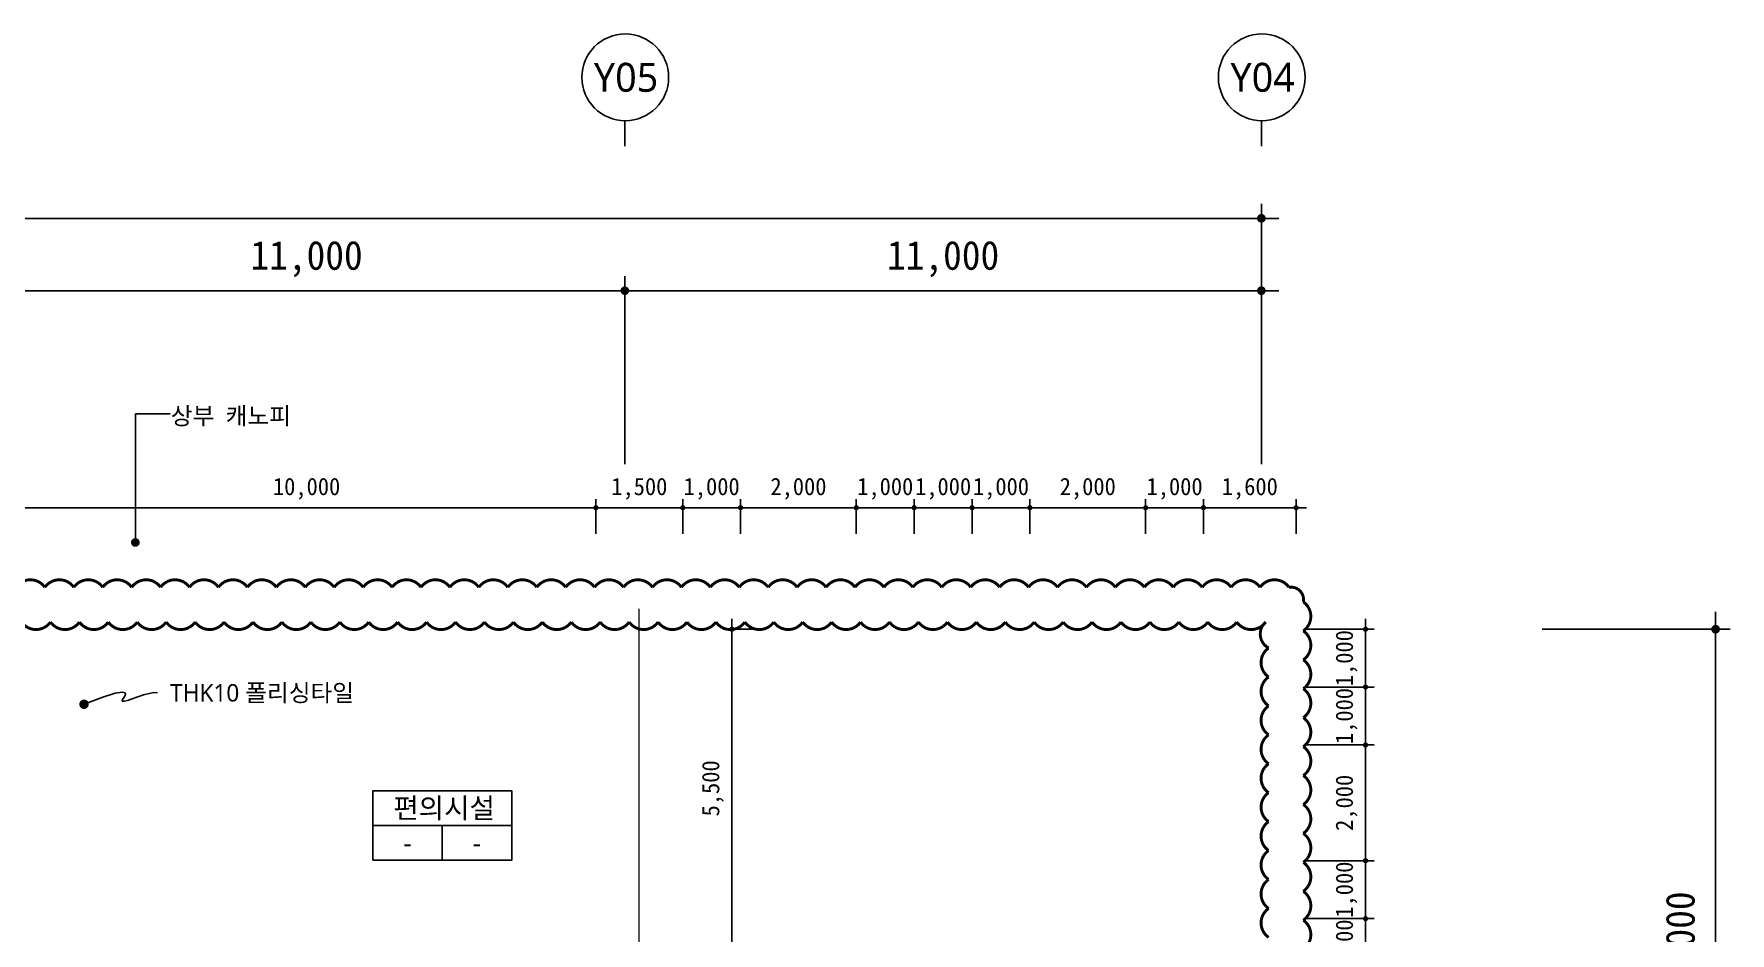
# Model space of a CAD drawing. Header units: inches. Extents: x 3675 to 732988, y -33059 to 70575.
# Drawn here: x 683801 to 713113, y 54038 to 69575 of the extents above; entities that cross this region are included whole.
import ezdxf
from ezdxf.enums import TextEntityAlignment as Align

# ---------------------------------------------------------------- set-up
doc = ezdxf.new("R2010")
doc.units = ezdxf.units.IN
doc.header["$MEASUREMENT"] = 0
doc.linetypes.add('CEN', pattern=[62, 60, -1, 0, -1])
doc.layers.get('0').update_dxf_attribs({"linetype": 'CONTINUOUS'})
for name, color, linetype, lineweight in [('A-AXIS-BUBL', 7, 'CONTINUOUS', 25), ('A-AXIS-LINE', 1, 'CEN', 15), ('A-DIMS', 7, 'CONTINUOUS', 25), ('A-MKXS-LEAD', 7, 'CONTINUOUS', 25), ('A-MKXS-TEXT1', 3, 'CONTINUOUS', 25), ('A-MKXX-NAME', 3, 'CONTINUOUS', 25), ('A-MKXX-SYMB', 7, 'CONTINUOUS', 25), ('A-XXXX-TXT2', 3, 'CONTINUOUS', 25), ('REV-202205', 20, 'CONTINUOUS', 25)]:
    doc.layers.add(name, color=color, linetype=linetype, lineweight=lineweight)
doc.styles.add('HY울릉도L', font='H2GTRE.TTF')
doc.styles.add('돋움체', font='')
doc.styles.add('맑은고딕', font='malgun.ttf')
doc.styles.get('돋움체').set_extended_font_data('DotumChe')
doc.dimstyles.new('CDIM', dxfattribs={"dimtxt": 2, "dimasz": 0.6, "dimexe": 1, "dimexo": 1, "dimgap": 1, "dimtad": 1, "dimdec": 0, "dimrnd": 0.5, "dimzin": 0, "dimdsep": 32, "dimlunit": 6, "dimtxsty": 'HY울릉도L', "dimblk1": '_CIDOT', "dimblk2": '_CIDOT', "dimsah": 1, "dimcen": 4.5, "dimclrd": 2, "dimclre": 2, "dimclrt": 7, "dimadec": 0, "dimazin": 0, "dimtfac": 1, "dimtdec": 0, "dimtix": 1, "dimtmove": 2, "dimatfit": 1, "dimldrblk": '_CIDOT', "dimfxl": 1, "dimtolj": 1, "dimtzin": 0, "dimlwd": -1, "dimarcsym": 0})

# ---------------------------------------------------------------- blocks, each defined once
blk = doc.blocks.new('_CIDOT')
at = {"color": 0, "linetype": 'ByBlock'}
blk.add_line((2, 0), (-1, 0), dxfattribs=at)
at = {"color": 0, "linetype": 'ByBlock', "const_width": 0.5}
blk.add_lwpolyline([(-0.25, 0, 1), (0.25, 0, 1)], format="xyb", close=True, dxfattribs=at)
blk = doc.blocks.new('*D181')
at = {"layer": 'A-DIMS', "lineweight": -2, "transparency": 16777216}
for p, q in [((694013, 62138), (694013, 65388)), ((705013, 62138), (705013, 65388))]:
    blk.add_line(p, q, dxfattribs=at)
at = {"layer": 'A-DIMS', "transparency": 16777216}
blk.add_line((704863, 65138), (694163, 65138), dxfattribs=at)
at = {"layer": 'A-DIMS', "transparency": 16777216, "xscale": 150, "yscale": 150, "zscale": 150, "rotation": 180}
blk.add_blockref('_CIDOT', (694013, 65138), dxfattribs=at)
at = {"layer": 'A-DIMS', "transparency": 16777216, "xscale": 150, "yscale": 150, "zscale": 150}
blk.add_blockref('_CIDOT', (705013, 65138), dxfattribs=at)
at = {"layer": 'A-DIMS', "color": 3, "transparency": 16777216, "insert": (699513, 65685), "char_height": 500, "attachment_point": 5, "style": '돋움체'}
blk.add_mtext('\\A1;11,000', dxfattribs=at)
blk = doc.blocks.new('*D183')
at = {"layer": 'A-DIMS', "lineweight": -2, "transparency": 16777216}
for p, q in [((683013, 62138), (683013, 65388)), ((694013, 62138), (694013, 65388))]:
    blk.add_line(p, q, dxfattribs=at)
at = {"layer": 'A-DIMS', "transparency": 16777216}
blk.add_line((683163, 65138), (693863, 65138), dxfattribs=at)
at = {"layer": 'A-DIMS', "transparency": 16777216, "xscale": 150, "yscale": 150, "zscale": 150, "rotation": 180}
blk.add_blockref('_CIDOT', (683013, 65138), dxfattribs=at)
at = {"layer": 'A-DIMS', "transparency": 16777216, "xscale": 150, "yscale": 150, "zscale": 150}
blk.add_blockref('_CIDOT', (694013, 65138), dxfattribs=at)
at = {"layer": 'A-DIMS', "color": 3, "transparency": 16777216, "insert": (688513, 65685), "char_height": 500, "attachment_point": 5, "style": '돋움체'}
blk.add_mtext('\\A1;11,000', dxfattribs=at)
blk = doc.blocks.new('*D186')
at = {"layer": 'A-DIMS', "lineweight": -2, "transparency": 16777216}
for p, q in [((648013, 62138), (648013, 66638)), ((705013, 62138), (705013, 66638))]:
    blk.add_line(p, q, dxfattribs=at)
at = {"layer": 'A-DIMS', "transparency": 16777216}
blk.add_line((648163, 66388), (704863, 66388), dxfattribs=at)
at = {"layer": 'A-DIMS', "transparency": 16777216, "xscale": 150, "yscale": 150, "zscale": 150, "rotation": 180}
blk.add_blockref('_CIDOT', (648013, 66388), dxfattribs=at)
at = {"layer": 'A-DIMS', "transparency": 16777216, "xscale": 150, "yscale": 150, "zscale": 150}
blk.add_blockref('_CIDOT', (705013, 66388), dxfattribs=at)
at = {"layer": 'A-DIMS', "color": 3, "transparency": 16777216, "insert": (676513, 66935), "char_height": 500, "attachment_point": 5, "style": '돋움체'}
blk.add_mtext('\\A1;57,000', dxfattribs=at)
blk = doc.blocks.new('*D196')
at = {"layer": 'A-DIMS', "lineweight": -2, "transparency": 16777216}
for p, q in [((683513, 60938), (683513, 61538)), ((693513, 60938), (693513, 61538))]:
    blk.add_line(p, q, dxfattribs=at)
at = {"layer": 'A-DIMS', "transparency": 16777216}
blk.add_line((683603, 61388), (693423, 61388), dxfattribs=at)
at = {"layer": 'A-DIMS', "transparency": 16777216, "xscale": 90, "yscale": 90, "zscale": 90, "rotation": 180}
blk.add_blockref('_CIDOT', (683513, 61388), dxfattribs=at)
at = {"layer": 'A-DIMS', "transparency": 16777216, "xscale": 90, "yscale": 90, "zscale": 90}
blk.add_blockref('_CIDOT', (693513, 61388), dxfattribs=at)
at = {"layer": 'A-DIMS', "color": 3, "transparency": 16777216, "insert": (688513, 61716), "char_height": 300, "attachment_point": 5, "style": '돋움체'}
blk.add_mtext('\\A1;10,000', dxfattribs=at)
blk = doc.blocks.new('*D197')
at = {"layer": 'A-DIMS', "lineweight": -2, "transparency": 16777216}
for p, q in [((693513, 60938), (693513, 61538)), ((695013, 60938), (695013, 61538))]:
    blk.add_line(p, q, dxfattribs=at)
at = {"layer": 'A-DIMS', "transparency": 16777216}
blk.add_line((694923, 61388), (693603, 61388), dxfattribs=at)
at = {"layer": 'A-DIMS', "transparency": 16777216, "xscale": 90, "yscale": 90, "zscale": 90, "rotation": 180}
blk.add_blockref('_CIDOT', (693513, 61388), dxfattribs=at)
at = {"layer": 'A-DIMS', "transparency": 16777216, "xscale": 90, "yscale": 90, "zscale": 90}
blk.add_blockref('_CIDOT', (695013, 61388), dxfattribs=at)
at = {"layer": 'A-DIMS', "color": 3, "transparency": 16777216, "insert": (694263, 61716), "char_height": 300, "attachment_point": 5, "style": '돋움체'}
blk.add_mtext('\\A1;1,500', dxfattribs=at)
blk = doc.blocks.new('*D198')
at = {"layer": 'A-DIMS', "transparency": 16777216}
for p, q in [((699923, 61388), (699833, 61388)), ((700013, 61388), (701013, 61388)), ((701103, 61388), (701193, 61388))]:
    blk.add_line(p, q, dxfattribs=at)
at = {"layer": 'A-DIMS', "lineweight": -2, "transparency": 16777216}
for p, q in [((700013, 60938), (700013, 61538)), ((701013, 60938), (701013, 61538))]:
    blk.add_line(p, q, dxfattribs=at)
at = {"layer": 'A-DIMS', "transparency": 16777216, "xscale": 90, "yscale": 90, "zscale": 90}
blk.add_blockref('_CIDOT', (700013, 61388), dxfattribs=at)
at = {"layer": 'A-DIMS', "transparency": 16777216, "xscale": 90, "yscale": 90, "zscale": 90, "rotation": 180}
blk.add_blockref('_CIDOT', (701013, 61388), dxfattribs=at)
at = {"layer": 'A-DIMS', "color": 3, "transparency": 16777216, "insert": (700513, 61716), "char_height": 300, "attachment_point": 5, "style": '돋움체'}
blk.add_mtext('\\A1;1,000', dxfattribs=at)
blk = doc.blocks.new('*D199')
at = {"layer": 'A-DIMS', "lineweight": -2, "transparency": 16777216}
for p, q in [((704013, 60938), (704013, 61538)), ((705613, 60938), (705613, 61538))]:
    blk.add_line(p, q, dxfattribs=at)
at = {"layer": 'A-DIMS', "transparency": 16777216}
blk.add_line((705523, 61388), (704103, 61388), dxfattribs=at)
at = {"layer": 'A-DIMS', "transparency": 16777216, "xscale": 90, "yscale": 90, "zscale": 90, "rotation": 180}
blk.add_blockref('_CIDOT', (704013, 61388), dxfattribs=at)
at = {"layer": 'A-DIMS', "transparency": 16777216, "xscale": 90, "yscale": 90, "zscale": 90}
blk.add_blockref('_CIDOT', (705613, 61388), dxfattribs=at)
at = {"layer": 'A-DIMS', "color": 3, "transparency": 16777216, "insert": (704813, 61716), "char_height": 300, "attachment_point": 5, "style": '돋움체'}
blk.add_mtext('\\A1;1,600', dxfattribs=at)
blk = doc.blocks.new('*D200')
at = {"layer": 'A-DIMS', "lineweight": -2, "transparency": 16777216}
for p, q in [((705763, 59288), (706963, 59288)), ((705763, 58288), (706963, 58288))]:
    blk.add_line(p, q, dxfattribs=at)
at = {"layer": 'A-DIMS', "transparency": 16777216}
for p, q in [((706813, 59378), (706813, 59468)), ((706813, 59288), (706813, 58288)), ((706813, 58198), (706813, 58108))]:
    blk.add_line(p, q, dxfattribs=at)
at = {"layer": 'A-DIMS', "transparency": 16777216, "xscale": 90, "yscale": 90, "zscale": 90}
for p, rotation in [((706813, 59288), 270), ((706813, 58288), 90)]:
    blk.add_blockref('_CIDOT', p, dxfattribs=dict(at, rotation=rotation))
at = {"layer": 'A-DIMS', "color": 3, "transparency": 16777216, "insert": (706484, 58788), "char_height": 300, "attachment_point": 5, "rotation": 90, "style": '돋움체'}
blk.add_mtext('\\A1;1,000', dxfattribs=at)
blk = doc.blocks.new('*D201')
at = {"layer": 'A-DIMS', "transparency": 16777216}
for p, q in [((706813, 58378), (706813, 58468)), ((706813, 58288), (706813, 57288)), ((706813, 57198), (706813, 57108))]:
    blk.add_line(p, q, dxfattribs=at)
at = {"layer": 'A-DIMS', "lineweight": -2, "transparency": 16777216}
for p, q in [((705763, 58288), (706963, 58288)), ((705763, 57288), (706963, 57288))]:
    blk.add_line(p, q, dxfattribs=at)
at = {"layer": 'A-DIMS', "transparency": 16777216, "xscale": 90, "yscale": 90, "zscale": 90}
for p, rotation in [((706813, 58288), 270), ((706813, 57288), 90)]:
    blk.add_blockref('_CIDOT', p, dxfattribs=dict(at, rotation=rotation))
at = {"layer": 'A-DIMS', "color": 3, "transparency": 16777216, "insert": (706484, 57788), "char_height": 300, "attachment_point": 5, "rotation": 90, "style": '돋움체'}
blk.add_mtext('\\A1;1,000', dxfattribs=at)
blk = doc.blocks.new('*D202')
at = {"layer": 'A-DIMS', "transparency": 16777216}
for p, q in [((706813, 55378), (706813, 55468)), ((706813, 54288), (706813, 55288)), ((706813, 54198), (706813, 54108))]:
    blk.add_line(p, q, dxfattribs=at)
at = {"layer": 'A-DIMS', "lineweight": -2, "transparency": 16777216}
for p, q in [((705763, 55288), (706963, 55288)), ((705763, 54288), (706963, 54288))]:
    blk.add_line(p, q, dxfattribs=at)
at = {"layer": 'A-DIMS', "transparency": 16777216, "xscale": 90, "yscale": 90, "zscale": 90}
for p, rotation in [((706813, 55288), 270), ((706813, 54288), 90)]:
    blk.add_blockref('_CIDOT', p, dxfattribs=dict(at, rotation=rotation))
at = {"layer": 'A-DIMS', "color": 3, "transparency": 16777216, "insert": (706484, 54788), "char_height": 300, "attachment_point": 5, "rotation": 90, "style": '돋움체'}
blk.add_mtext('\\A1;1,000', dxfattribs=at)
blk = doc.blocks.new('*D203')
at = {"layer": 'A-DIMS', "lineweight": -2, "transparency": 16777216}
for p, q in [((705763, 57288), (706963, 57288)), ((705763, 55288), (706963, 55288))]:
    blk.add_line(p, q, dxfattribs=at)
at = {"layer": 'A-DIMS', "transparency": 16777216}
blk.add_line((706813, 55378), (706813, 57198), dxfattribs=at)
at = {"layer": 'A-DIMS', "transparency": 16777216, "xscale": 90, "yscale": 90, "zscale": 90}
for p, rotation in [((706813, 57288), 90), ((706813, 55288), 270)]:
    blk.add_blockref('_CIDOT', p, dxfattribs=dict(at, rotation=rotation))
at = {"layer": 'A-DIMS', "color": 3, "transparency": 16777216, "insert": (706484, 56288), "char_height": 300, "attachment_point": 5, "rotation": 90, "style": '돋움체'}
blk.add_mtext('\\A1;2,000', dxfattribs=at)
blk = doc.blocks.new('*D204')
at = {"layer": 'A-DIMS', "lineweight": -2, "transparency": 16777216}
for p, q in [((705763, 54288), (706963, 54288)), ((705763, 53288), (706963, 53288))]:
    blk.add_line(p, q, dxfattribs=at)
at = {"layer": 'A-DIMS', "transparency": 16777216}
for p, q in [((706813, 54378), (706813, 54468)), ((706813, 54288), (706813, 53288)), ((706813, 53198), (706813, 53108))]:
    blk.add_line(p, q, dxfattribs=at)
at = {"layer": 'A-DIMS', "transparency": 16777216, "xscale": 90, "yscale": 90, "zscale": 90}
for p, rotation in [((706813, 54288), 270), ((706813, 53288), 90)]:
    blk.add_blockref('_CIDOT', p, dxfattribs=dict(at, rotation=rotation))
at = {"layer": 'A-DIMS', "color": 3, "transparency": 16777216, "insert": (706484, 53788), "char_height": 300, "attachment_point": 5, "rotation": 90, "style": '돋움체'}
blk.add_mtext('\\A1;1,000', dxfattribs=at)
blk = doc.blocks.new('*D253')
at = {"layer": 'A-DIMS', "transparency": 16777216}
for p, q in [((698923, 61388), (698833, 61388)), ((699013, 61388), (700013, 61388)), ((700103, 61388), (700193, 61388))]:
    blk.add_line(p, q, dxfattribs=at)
at = {"layer": 'A-DIMS', "lineweight": -2, "transparency": 16777216}
for p, q in [((699013, 60938), (699013, 61538)), ((700013, 60938), (700013, 61538))]:
    blk.add_line(p, q, dxfattribs=at)
at = {"layer": 'A-DIMS', "transparency": 16777216, "xscale": 90, "yscale": 90, "zscale": 90}
blk.add_blockref('_CIDOT', (699013, 61388), dxfattribs=at)
at = {"layer": 'A-DIMS', "transparency": 16777216, "xscale": 90, "yscale": 90, "zscale": 90, "rotation": 180}
blk.add_blockref('_CIDOT', (700013, 61388), dxfattribs=at)
at = {"layer": 'A-DIMS', "color": 3, "transparency": 16777216, "insert": (699513, 61716), "char_height": 300, "attachment_point": 5, "style": '돋움체'}
blk.add_mtext('\\A1;1,000', dxfattribs=at)
blk = doc.blocks.new('*D254')
at = {"layer": 'A-DIMS', "transparency": 16777216}
for p, q in [((697923, 61388), (697833, 61388)), ((698013, 61388), (699013, 61388)), ((699103, 61388), (699193, 61388))]:
    blk.add_line(p, q, dxfattribs=at)
at = {"layer": 'A-DIMS', "lineweight": -2, "transparency": 16777216}
for p, q in [((698013, 60938), (698013, 61538)), ((699013, 60938), (699013, 61538))]:
    blk.add_line(p, q, dxfattribs=at)
at = {"layer": 'A-DIMS', "transparency": 16777216, "xscale": 90, "yscale": 90, "zscale": 90}
blk.add_blockref('_CIDOT', (698013, 61388), dxfattribs=at)
at = {"layer": 'A-DIMS', "transparency": 16777216, "xscale": 90, "yscale": 90, "zscale": 90, "rotation": 180}
blk.add_blockref('_CIDOT', (699013, 61388), dxfattribs=at)
at = {"layer": 'A-DIMS', "color": 3, "transparency": 16777216, "insert": (698513, 61716), "char_height": 300, "attachment_point": 5, "style": '돋움체'}
blk.add_mtext('\\A1;1,000', dxfattribs=at)
blk = doc.blocks.new('*D255')
at = {"layer": 'A-DIMS', "transparency": 16777216}
for p, q in [((694923, 61388), (694833, 61388)), ((695013, 61388), (696013, 61388)), ((696103, 61388), (696193, 61388))]:
    blk.add_line(p, q, dxfattribs=at)
at = {"layer": 'A-DIMS', "lineweight": -2, "transparency": 16777216}
for p, q in [((695013, 60938), (695013, 61538)), ((696013, 60938), (696013, 61538))]:
    blk.add_line(p, q, dxfattribs=at)
at = {"layer": 'A-DIMS', "transparency": 16777216, "xscale": 90, "yscale": 90, "zscale": 90}
blk.add_blockref('_CIDOT', (695013, 61388), dxfattribs=at)
at = {"layer": 'A-DIMS', "transparency": 16777216, "xscale": 90, "yscale": 90, "zscale": 90, "rotation": 180}
blk.add_blockref('_CIDOT', (696013, 61388), dxfattribs=at)
at = {"layer": 'A-DIMS', "color": 3, "transparency": 16777216, "insert": (695513, 61716), "char_height": 300, "attachment_point": 5, "style": '돋움체'}
blk.add_mtext('\\A1;1,000', dxfattribs=at)
blk = doc.blocks.new('*D256')
at = {"layer": 'A-DIMS', "transparency": 16777216}
for p, q in [((702923, 61388), (702833, 61388)), ((703013, 61388), (704013, 61388)), ((704103, 61388), (704193, 61388))]:
    blk.add_line(p, q, dxfattribs=at)
at = {"layer": 'A-DIMS', "lineweight": -2, "transparency": 16777216}
for p, q in [((703013, 60938), (703013, 61538)), ((704013, 60938), (704013, 61538))]:
    blk.add_line(p, q, dxfattribs=at)
at = {"layer": 'A-DIMS', "transparency": 16777216, "xscale": 90, "yscale": 90, "zscale": 90}
blk.add_blockref('_CIDOT', (703013, 61388), dxfattribs=at)
at = {"layer": 'A-DIMS', "transparency": 16777216, "xscale": 90, "yscale": 90, "zscale": 90, "rotation": 180}
blk.add_blockref('_CIDOT', (704013, 61388), dxfattribs=at)
at = {"layer": 'A-DIMS', "color": 3, "transparency": 16777216, "insert": (703513, 61716), "char_height": 300, "attachment_point": 5, "style": '돋움체'}
blk.add_mtext('\\A1;1,000', dxfattribs=at)
blk = doc.blocks.new('*D257')
at = {"layer": 'A-DIMS', "lineweight": -2, "transparency": 16777216}
for p, q in [((701013, 60938), (701013, 61538)), ((703013, 60938), (703013, 61538))]:
    blk.add_line(p, q, dxfattribs=at)
at = {"layer": 'A-DIMS', "transparency": 16777216}
blk.add_line((701103, 61388), (702923, 61388), dxfattribs=at)
at = {"layer": 'A-DIMS', "transparency": 16777216, "xscale": 90, "yscale": 90, "zscale": 90, "rotation": 180}
blk.add_blockref('_CIDOT', (701013, 61388), dxfattribs=at)
at = {"layer": 'A-DIMS', "transparency": 16777216, "xscale": 90, "yscale": 90, "zscale": 90}
blk.add_blockref('_CIDOT', (703013, 61388), dxfattribs=at)
at = {"layer": 'A-DIMS', "color": 3, "transparency": 16777216, "insert": (702013, 61716), "char_height": 300, "attachment_point": 5, "style": '돋움체'}
blk.add_mtext('\\A1;2,000', dxfattribs=at)
blk = doc.blocks.new('*D258')
at = {"layer": 'A-DIMS', "lineweight": -2, "transparency": 16777216}
for p, q in [((696013, 60938), (696013, 61538)), ((698013, 60938), (698013, 61538))]:
    blk.add_line(p, q, dxfattribs=at)
at = {"layer": 'A-DIMS', "transparency": 16777216}
blk.add_line((696103, 61388), (697923, 61388), dxfattribs=at)
at = {"layer": 'A-DIMS', "transparency": 16777216, "xscale": 90, "yscale": 90, "zscale": 90, "rotation": 180}
blk.add_blockref('_CIDOT', (696013, 61388), dxfattribs=at)
at = {"layer": 'A-DIMS', "transparency": 16777216, "xscale": 90, "yscale": 90, "zscale": 90}
blk.add_blockref('_CIDOT', (698013, 61388), dxfattribs=at)
at = {"layer": 'A-DIMS', "color": 3, "transparency": 16777216, "insert": (697013, 61716), "char_height": 300, "attachment_point": 5, "style": '돋움체'}
blk.add_mtext('\\A1;2,000', dxfattribs=at)
blk = doc.blocks.new('*D302')
at = {"layer": 'A-DIMS', "lineweight": -2, "transparency": 16777216}
for p, q in [((709863, 59288), (713113, 59288)), ((709863, 48288), (713113, 48288))]:
    blk.add_line(p, q, dxfattribs=at)
at = {"layer": 'A-DIMS', "transparency": 16777216}
blk.add_line((712863, 59138), (712863, 48438), dxfattribs=at)
at = {"layer": 'A-DIMS', "transparency": 16777216, "xscale": 150, "yscale": 150, "zscale": 150}
for p, rotation in [((712863, 59288), 90), ((712863, 48288), 270)]:
    blk.add_blockref('_CIDOT', p, dxfattribs=dict(at, rotation=rotation))
at = {"layer": 'A-DIMS', "color": 3, "transparency": 16777216, "insert": (712315, 53788), "char_height": 500, "attachment_point": 5, "rotation": 90, "style": '돋움체'}
blk.add_mtext('\\A1;11,000', dxfattribs=at)
blk = doc.blocks.new('*D791')
at = {"layer": 'A-DIMS', "lineweight": -2, "transparency": 16777216}
for p, q in [((696313, 59288), (695713, 59288)), ((696313, 53788), (695713, 53788))]:
    blk.add_line(p, q, dxfattribs=at)
at = {"layer": 'A-DIMS', "transparency": 16777216}
blk.add_line((695863, 59198), (695863, 53878), dxfattribs=at)
at = {"layer": 'A-DIMS', "transparency": 16777216, "xscale": 90, "yscale": 90, "zscale": 90}
for p, rotation in [((695863, 59288), 90), ((695863, 53788), 270)]:
    blk.add_blockref('_CIDOT', p, dxfattribs=dict(at, rotation=rotation))
at = {"layer": 'A-DIMS', "color": 3, "transparency": 16777216, "insert": (695534, 56538), "char_height": 300, "attachment_point": 5, "rotation": 90, "style": '돋움체'}
blk.add_mtext('\\A1;5,500', dxfattribs=at)

msp = doc.modelspace()

# ---------------------------------------------------------------- linework, layer by layer
for p, q in [((686154, 63007.6), (685554, 63007.6)), ((685554, 63007.6), (685554, 60787.5))]:
    msp.add_line(p, q)
at = {"layer": 'A-AXIS-BUBL', "ltscale": 0.2}
for p, q in [((694012.5, 67637.5), (694012.5, 68075)), ((705012.5, 67637.5), (705012.5, 68075))]:
    msp.add_line(p, q, dxfattribs=at)
for centre in [(694019.9, 68825), (705019.9, 68825)]:
    msp.add_circle(centre, 750, dxfattribs=at)
at = {"layer": 'A-AXIS-LINE'}
msp.add_line((694262.5, 28737.5), (694262.5, 59640.3), dxfattribs=at)
at = {"layer": 'A-MKXS-LEAD'}
for points, const_width in [([(685516.5, 60787.5, -1), (685591.5, 60787.5, -1)], 75), ([(684625.6, 57995.7, 1), (684708.5, 57987.4, 1)], 80)]:
    msp.add_lwpolyline(points, format="xyb", close=True, dxfattribs=dict(at, const_width=const_width))
msp.add_lwpolyline([(684667, 57991.5), (684992.9, 58114.4), (685205.2, 58180.7), (685326, 58202.2), (685377.3, 58190.6), (685381.2, 58157.6), (685359.5, 58114.9), (685334.4, 58074.2), (685327.9, 58047.3), (685356.8, 58042.9), (685417.2, 58057.6), (685500.1, 58084.9), (685596.4, 58118.6), (685697.1, 58152.3), (685793.1, 58179.5), (685875.4, 58193.9), (685935, 58189.1)], dxfattribs=at)
at = {"layer": 'A-MKXX-SYMB'}
msp.add_line((690858.8, 55897.3), (690858.8, 55297.3), dxfattribs=at)
for points in [[(689658.8, 55897.3), (692058.8, 55897.3), (692058.8, 56497.3), (689658.8, 56497.3)], [(689658.8, 55297.3), (692058.8, 55297.3), (692058.8, 55897.3), (689658.8, 55897.3)]]:
    msp.add_lwpolyline(points, close=True, dxfattribs=at)
at = {"layer": 'REV-202205', "const_width": 50}
for points in [[(705737.5, 53759.7, 0.5205671), (705737.5, 54259.7, 0.5205671), (705737.5, 54759.7, 0.5205671), (705737.5, 55259.7, 0.5205671), (705737.5, 55759.7, 0.5205671), (705737.5, 56259.7, 0.5205671), (705737.5, 56759.7, 0.5205671), (705737.5, 57259.7, 0.5205671), (705737.5, 57759.7, 0.5205671), (705737.5, 58259.7, 0.5205671), (705737.5, 58759.7, 0.5205671), (705737.5, 59259.7, 0.5205671), (705737.5, 59759.7, 0.5205671), (705490.3, 60012.5, 0.5205671), (704990.3, 60012.5, 0.5205671), (704490.3, 60012.5, 0.5205671), (703990.3, 60012.5, 0.5205671), (703490.3, 60012.5, 0.5205671), (702990.3, 60012.5, 0.5205671), (702490.3, 60012.5, 0.5205671), (701990.3, 60012.5, 0.5205671), (701490.3, 60012.5, 0.5205671), (700990.3, 60012.5, 0.5205671), (700490.3, 60012.5, 0.5205671), (699990.3, 60012.5, 0.5205671), (699490.3, 60012.5, 0.5205671), (698990.3, 60012.5, 0.5205671), (698490.3, 60012.5, 0.5205671), (697990.3, 60012.5, 0.5205671), (697490.3, 60012.5, 0.5205671), (696990.3, 60012.5, 0.5205671), (696490.3, 60012.5, 0.5205671), (695990.3, 60012.5, 0.5205671), (695490.3, 60012.5, 0.5205671), (694990.3, 60012.5, 0.5205671), (694490.3, 60012.5, 0.5205671), (693990.3, 60012.5, 0.5205671), (693490.3, 60012.5, 0.5205671), (692990.3, 60012.5, 0.5205671), (692490.3, 60012.5, 0.5205671), (691990.3, 60012.5, 0.5205671), (691490.3, 60012.5, 0.5205671), (690990.3, 60012.5, 0.5205671), (690490.3, 60012.5, 0.5205671), (689990.3, 60012.5, 0.5205671), (689490.3, 60012.5, 0.5205671), (688990.3, 60012.5, 0.5205671), (688490.3, 60012.5, 0.5205671), (687990.3, 60012.5, 0.5205671), (687490.3, 60012.5, 0.5205671), (686990.3, 60012.5, 0.5205671), (686490.3, 60012.5, 0.5205671), (685990.3, 60012.5, 0.5205671), (685490.3, 60012.5, 0.5205671), (684990.3, 60012.5, 0.5205671), (684490.3, 60012.5, 0.5205671), (683990.3, 60012.5, 0.5205671), (683490.3, 60012.5, 0.5205671)], [(705137.5, 53963.1, -0.5205671), (705137.5, 54463.1, -0.5205671), (705137.5, 54963.1, -0.5205671), (705137.5, 55463.1, -0.5205671), (705137.5, 55963.1, -0.5205671), (705137.5, 56463.1, -0.5205671), (705137.5, 56963.1, -0.5205671), (705137.5, 57463.1, -0.5205671), (705137.5, 57963.1, -0.5205671), (705137.5, 58463.1, -0.5205671), (705137.5, 58963.1, -0.5205671), (705086.9, 59412.5, -0.5205671), (704586.9, 59412.5, -0.5205671), (704086.9, 59412.5, -0.5205671), (703586.9, 59412.5, -0.5205671), (703086.9, 59412.5, -0.5205671), (702586.9, 59412.5, -0.5205671), (702086.9, 59412.5, -0.5205671), (701586.9, 59412.5, -0.5205671), (701086.9, 59412.5, -0.5205671), (700586.9, 59412.5, -0.5205671), (700086.9, 59412.5, -0.5205671), (699586.9, 59412.5, -0.5205671), (699086.9, 59412.5, -0.5205671), (698586.9, 59412.5, -0.5205671), (698086.9, 59412.5, -0.5205671), (697586.9, 59412.5, -0.5205671), (697086.9, 59412.5, -0.5205671), (696586.9, 59412.5, -0.5205671), (696086.9, 59412.5, -0.5205671), (695586.9, 59412.5, -0.5205671), (695086.9, 59412.5, -0.5205671), (694586.9, 59412.5, -0.5205671), (694086.9, 59412.5, -0.5205671), (693586.9, 59412.5, -0.5205671), (693086.9, 59412.5, -0.5205671), (692586.9, 59412.5, -0.5205671), (692086.9, 59412.5, -0.5205671), (691586.9, 59412.5, -0.5205671), (691086.9, 59412.5, -0.5205671), (690586.9, 59412.5, -0.5205671), (690086.9, 59412.5, -0.5205671), (689586.9, 59412.5, -0.5205671), (689086.9, 59412.5, -0.5205671), (688586.9, 59412.5, -0.5205671), (688086.9, 59412.5, -0.5205671), (687586.9, 59412.5, -0.5205671), (687086.9, 59412.5, -0.5205671), (686586.9, 59412.5, -0.5205671), (686086.9, 59412.5, -0.5205671), (685586.9, 59412.5, -0.5205671), (685086.9, 59412.5, -0.5205671), (684586.9, 59412.5, -0.5205671), (684086.9, 59412.5, -0.5205671), (683586.9, 59412.5, -0.5205671)]]:
    msp.add_lwpolyline(points, format="xyb", dxfattribs=at)

# ---------------------------------------------------------------- texts
at = {"layer": 'A-MKXS-TEXT1'}
for s, style, p in [('상부 캐노피', '돋움체', (686166.8, 62974.4)), ('THK10 폴리싱타일', '맑은고딕', (686154.4, 58189.1))]:
    msp.add_text(s, height=300, dxfattribs=dict(at, style=style)).set_placement(p, align=Align.MIDDLE_LEFT)
at = {"layer": 'A-MKXX-NAME', "style": '맑은고딕'}
for s, p in [('편의시설', (690889.9, 56197.3)), ('-', (690255, 55597.3)), ('-', (691455, 55597.3))]:
    msp.add_text(s, height=350, dxfattribs=at).set_placement(p, align=Align.MIDDLE_CENTER)
at = {"layer": 'A-XXXX-TXT2', "ltscale": 0.2, "style": '맑은고딕'}
for s, p in [('Y05', (694033.8, 68825.3)), ('Y04', (705033.8, 68825.3))]:
    msp.add_text(s, height=500, dxfattribs=at).set_placement(p, align=Align.MIDDLE_CENTER)

# ---------------------------------------------------------------- dimensions: what is measured, and where the dimension line sits
at = {"layer": 'A-DIMS'}
for base, p1, p2, override, picture, middle in [((705012.5, 66387.5), (648012.5, 61887.5), (705012.5, 61887.5), {"dimscale": 250, "dimtxsty": '돋움체', "dimclrd": 256, "dimclre": 256, "dimclrt": 3}, '*D186', (676512.5, 66935.1)), ((694012.5, 65137.5), (683012.5, 61887.5), (694012.5, 61887.5), {"dimscale": 250, "dimtxsty": '돋움체', "dimclrd": 256, "dimclre": 256, "dimclrt": 3}, '*D183', (688512.5, 65685.1)), ((693512.5, 61387.5), (683512.5, 60787.5), (693512.5, 60787.5), {"dimscale": 150, "dimtxsty": '돋움체', "dimclrd": 256, "dimclre": 256, "dimclrt": 3}, '*D196', (688512.5, 61716.1)), ((696012.5, 61387.5), (695012.5, 60787.5), (696012.5, 60787.5), {"dimscale": 150, "dimtxsty": '돋움체', "dimclrd": 256, "dimclre": 256, "dimclrt": 3}, '*D255', (695512.5, 61716.1)), ((698012.5, 61387.5), (696012.5, 60787.5), (698012.5, 60787.5), {"dimscale": 150, "dimtxsty": '돋움체', "dimclrd": 256, "dimclre": 256, "dimclrt": 3}, '*D258', (697012.5, 61716.1)), ((699012.5, 61387.5), (698012.5, 60787.5), (699012.5, 60787.5), {"dimscale": 150, "dimtxsty": '돋움체', "dimclrd": 256, "dimclre": 256, "dimclrt": 3}, '*D254', (698512.5, 61716.1)), ((700012.5, 61387.5), (699012.5, 60787.5), (700012.5, 60787.5), {"dimscale": 150, "dimtxsty": '돋움체', "dimclrd": 256, "dimclre": 256, "dimclrt": 3}, '*D253', (699512.5, 61716.1)), ((701012.5, 61387.5), (700012.5, 60787.5), (701012.5, 60787.5), {"dimscale": 150, "dimtxsty": '돋움체', "dimclrd": 256, "dimclre": 256, "dimclrt": 3}, '*D198', (700512.5, 61716.1)), ((703012.5, 61387.5), (701012.5, 60787.5), (703012.5, 60787.5), {"dimscale": 150, "dimtxsty": '돋움체', "dimclrd": 256, "dimclre": 256, "dimclrt": 3}, '*D257', (702012.5, 61716.1)), ((704012.5, 61387.5), (703012.5, 60787.5), (704012.5, 60787.5), {"dimscale": 150, "dimtxsty": '돋움체', "dimclrd": 256, "dimclre": 256, "dimclrt": 3}, '*D256', (703512.5, 61716.1))]:
    dim = msp.add_linear_dim(base=base, p1=p1, p2=p2, dimstyle='CDIM', override=override, dxfattribs=at)
    dim.commit()
    dim.dimension.update_dxf_attribs({"geometry": picture, "text_midpoint": middle})
for base, p1, p2, angle, override, picture, middle in [((694012.5, 65137.5), (705012.5, 61887.5), (694012.5, 61887.5), 180, {"dimscale": 250, "dimtxsty": '돋움체', "dimclrd": 256, "dimclre": 256, "dimclrt": 3}, '*D181', (699512.5, 65685.1)), ((693512.5, 61387.5), (695012.5, 60787.5), (693512.5, 60787.5), 180, {"dimscale": 150, "dimtxsty": '돋움체', "dimclrd": 256, "dimclre": 256, "dimclrt": 3}, '*D197', (694262.5, 61716.1)), ((704012.5, 61387.5), (705612.5, 60787.5), (704012.5, 60787.5), 180, {"dimscale": 150, "dimtxsty": '돋움체', "dimclrd": 256, "dimclre": 256, "dimclrt": 3}, '*D199', (704812.5, 61716.1)), ((712862.5, 48287.5), (709612.5, 59287.5), (709612.5, 48287.5), 270, {"dimscale": 250, "dimtxsty": '돋움체', "dimclrd": 256, "dimclre": 256, "dimclrt": 3}, '*D302', (712314.9, 53787.5)), ((695862.5, 53787.5), (696462.5, 59287.5), (696462.5, 53787.5), 270, {"dimscale": 150, "dimtxsty": '돋움체', "dimclrd": 256, "dimclre": 256, "dimclrt": 3}, '*D791', (695533.9, 56537.5)), ((706812.5, 58287.5), (705612.5, 59287.5), (705612.5, 58287.5), 270, {"dimscale": 150, "dimtxsty": '돋움체', "dimclrd": 256, "dimclre": 256, "dimclrt": 3}, '*D200', (706483.9, 58787.5)), ((706812.5, 57287.5), (705612.5, 58287.5), (705612.5, 57287.5), 270, {"dimscale": 150, "dimtxsty": '돋움체', "dimclrd": 256, "dimclre": 256, "dimclrt": 3}, '*D201', (706483.9, 57787.5)), ((706812.5, 57287.5), (705612.5, 55287.5), (705612.5, 57287.5), 90, {"dimscale": 150, "dimtxsty": '돋움체', "dimclrd": 256, "dimclre": 256, "dimclrt": 3}, '*D203', (706483.9, 56287.5)), ((706812.5, 55287.5), (705612.5, 54287.5), (705612.5, 55287.5), 90, {"dimscale": 150, "dimtxsty": '돋움체', "dimclrd": 256, "dimclre": 256, "dimclrt": 3}, '*D202', (706483.9, 54787.5)), ((706812.5, 53287.5), (705612.5, 54287.5), (705612.5, 53287.5), 270, {"dimscale": 150, "dimtxsty": '돋움체', "dimclrd": 256, "dimclre": 256, "dimclrt": 3}, '*D204', (706483.9, 53787.5))]:
    dim = msp.add_linear_dim(base=base, p1=p1, p2=p2, angle=angle, dimstyle='CDIM', override=override, dxfattribs=at)
    dim.commit()
    dim.dimension.update_dxf_attribs({"geometry": picture, "text_midpoint": middle})

doc.saveas('drawing.dxf')
